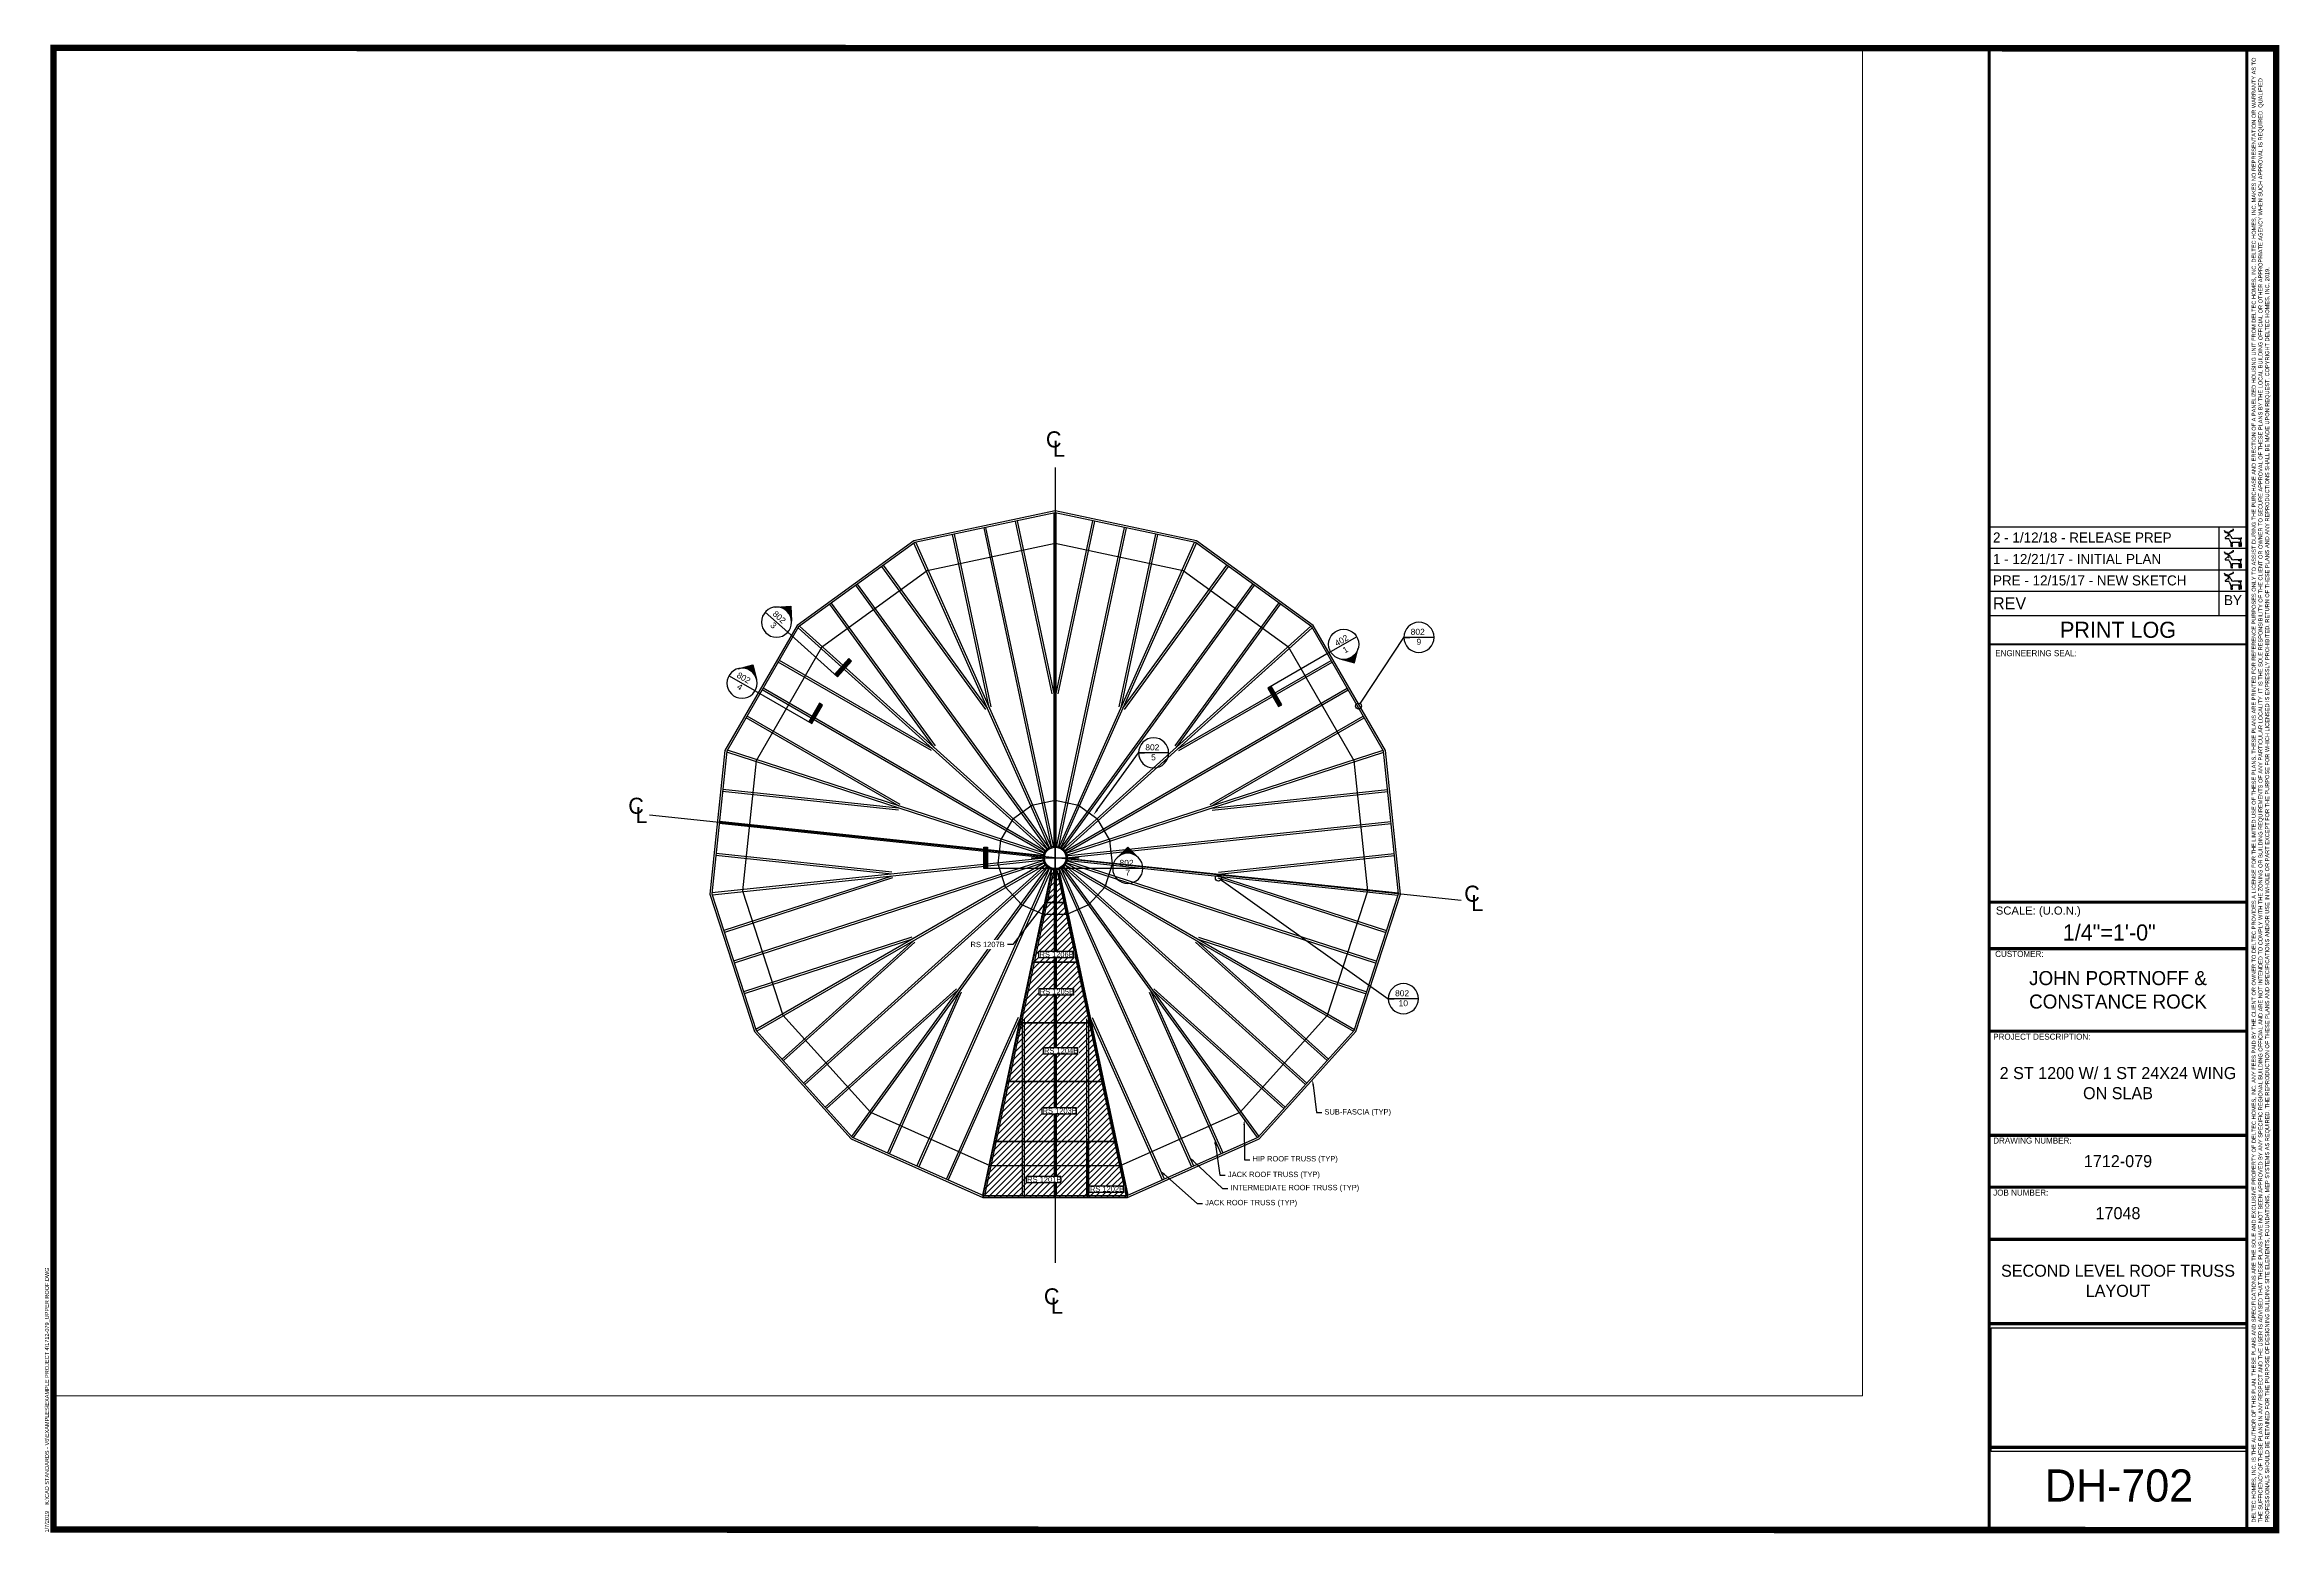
# Paper-space layout 'DH-702' of a CAD drawing. Header units: inches. Extents: x -0.2 to 34.5, y -0.1 to 23.
# The model-space entities are those that its viewports show. They can reach past a viewport. Long polylines and large blocks are cut down to what shows.
import ezdxf
from ezdxf import colors
from ezdxf.entities.mleader import LeaderData, LeaderLine
from ezdxf.enums import TextEntityAlignment as Align
from ezdxf.math import Vec2, Vec3

# ---------------------------------------------------------------- set-up
doc = ezdxf.new("R2010")
doc.units = ezdxf.units.IN
doc.header["$LTSCALE"] = 10
doc.header["$MEASUREMENT"] = 0
doc.header["$PDMODE"] = 34
doc.header["$PDSIZE"] = 18
doc.linetypes.add('CENTER', pattern=[2, 1.25, -0.25, 0.25, -0.25])
doc.linetypes.add('HIDDEN', pattern=[0.375, 0.25, -0.125])
doc.layers.get('0').update_dxf_attribs({"linetype": 'CONTINUOUS'})
for name, color, linetype in [('A-BLUE', 5, 'CONTINUOUS'), ('A-TXT', 222, 'CONTINUOUS'), ('R-CENTER', 5, 'CENTER'), ('R-PERIM', 1, 'CONTINUOUS'), ('R-RF-HIP', 4, 'CONTINUOUS'), ('R-RF-INT', 212, 'CONTINUOUS'), ('R-RF-JACK', 1, 'CONTINUOUS'), ('S-ROOF', 45, 'CONTINUOUS')]:
    doc.layers.add(name, color=color, linetype=linetype)
doc.layers.add('VIEWPORT', color=14, linetype='CONTINUOUS', plot=False)
doc.styles.add('Roman', font='romans')
doc.styles.add('RomanS', font='arial.ttf')
doc.styles.add('Schedule-Header', font='GOTHIC.TTF')
picture_1 = doc.add_image_def('image1.jpg', size_in_pixel=(1114, 539))

# ---------------------------------------------------------------- blocks, each defined once
blk = doc.blocks.new('*U143')
at = {"const_width": 0.1}
blk.add_lwpolyline([(-0.055, -0.05), (34.492, -0.061), (34.492, 22.975), (-0.055, 22.982)], close=True, dxfattribs=at)
at = {"const_width": 0.0501}
for points in [[(30.032, -0.05), (30.032, 22.982)], [(34.038, -0.05), (34.038, 22.982)], [(34.038, -0.061), (30.032, -0.061), (30.032, 9.701), (34.038, 9.701)], [(34.038, 8.979), (30.032, 8.979)], [(30.032, 7.695), (34.038, 7.695)], [(34.038, 6.078), (30.032, 6.078)], [(30.032, 5.27), (34.038, 5.27)], [(30.032, 4.461), (34.038, 4.461)], [(30.032, 3.15), (34.038, 3.15)], [(30.032, 1.227), (34.038, 1.227)]]:
    blk.add_lwpolyline(points, dxfattribs=at)
at = {"layer": 'VIEWPORT', "const_width": 0.025}
blk.add_lwpolyline([(30.283, 7.684), (33.787, 7.684)], dxfattribs=at)
at = {"insert": (34.114, 0.057), "char_height": 0.0625, "width": 22.75, "attachment_point": 1, "rotation": 90, "style": 'RomanS'}
blk.add_mtext('DELTEC HOMES, INC. IS THE AUTHOR OF THIS PLAN. THESE PLANS AND SPECIFICATIONS ARE THE SOLE AND EXCLUSIVE PROPERTY OF DELTEC HOMES, INC. ANY FEES PAID BY THE CLIENT OR OWNER TO DELTEC PROVIDES A LICENSE FOR THE LIMITED USE OF THESE PLANS. THESE PLANS ARE PRINTED FOR REFERENCE PURPOSES ONLY TO ASSIST DURING THE PURCHASE AND ERECTION OF A PANELIZED HOUSING UNIT FROM DELTEC HOMES, INC. DELTEC HOMES, INC. MAKES NO REPRESENTATION OR WARRANTY AS TO THE SUFFICIENCY OF THESE PLANS IN ANY RESPECT AND THE USER IS ADVISED THAT THESE PLANS HAVE NOT BEEN APPROVED BY ANY SPECIFIC REGIONAL BUILDING OFFICIAL AND ARE NOT INTENDED TO COMPLY WITH THE ZONING OR BUILDING REQUIREMENTS OF ANY PARTICULAR LOCALITY. IT IS THE SOLE RESPONSIBILITY OF THE CLIENT OR OWNER TO SECURE APPROVAL OF THESE PLANS BY THE LOCAL BUILDING OFFICIAL OR OTHER APPROPRIATE AGENCY WHEN SUCH APPROVAL IS REQUIRED. QUALIFIED PROFESSIONALS SHOULD BE RETAINED FOR THE PURPOSE OF DESIGNING BUILDING SITE ELEMENTS, FOUNDATIONS, MEP SYSTEMS AS REQUIRED. THE REPRODUCTION OF THESE PLANS AND SPECIFICATIONS AND/OR USE IN WHOLE OR PART EXCEPT FOR THE PURPOSE FOR WHICH LICENSED IS EXPRESSLY PROHIBITED. RETURN OF THESE PLANS AND ANY REPRODUCTIONS SHALL BE MADE UPON REQUEST. COPYRIGHT DELTEC HOMES, INC. 2019.', dxfattribs=at)
for s, insert, char_height, width, attachment_point, style in [('SCALE: (U.O.N.) \\P{\\H1.5x;^I}', (30.136, 9.633), 0.125, 2.84811, 1, 'RomanS'), ('JOHN PORTNOFF & CONSTANCE ROCK', (32.035, 8.337), 0.21875, 4.00549, 5, 'Schedule-Header'), ('2 ST 1200 W/ 1 ST 24X24 WING ON SLAB', (32.035, 6.887), 0.1875, 4.00549, 5, 'Schedule-Header'), ('1712-079', (32.035, 5.674), 0.1875, 4.00549, 5, 'Schedule-Header'), ('17048', (32.035, 4.865), 0.1875, 4.00549, 5, 'Schedule-Header'), ('SECOND LEVEL ROOF TRUSS LAYOUT', (32.035, 3.814), 0.1875, 4.00549, 5, 'Schedule-Header'), ('DH-702', (32.051, 0.629), 0.5, 4.0371, 5, 'Schedule-Header')]:
    blk.add_mtext(s, dxfattribs=dict(insert=insert, char_height=char_height, width=width, attachment_point=attachment_point, style=style))
at = {"layer": 'VIEWPORT', "color": 0, "style": 'Roman', "flags": 8}
blk.add_attdef('FNAME', (-0.148, 5.972), '', height=0.15, rotation=90, dxfattribs=at)
blk = doc.blocks.new('tyler2')
for p, q in [((-0.121, 0.094), (-0.127, 0.112)), ((-0.127, 0.112), (-0.123, 0.092)), ((-0.123, 0.092), (-0.084, 0.08)), ((-0.116, 0.092), (-0.121, 0.094)), ((-0.081, 0.061), (-0.12, 0.026)), ((-0.12, 0.026), (-0.118, 0.02)), ((-0.118, 0.021), (-0.113, 0.022)), ((-0.118, 0.02), (-0.076, 0.02)), ((-0.111, 0.092), (-0.117, 0.1)), ((-0.117, 0.1), (-0.116, 0.092)), ((-0.117, 0.026), (-0.116, 0.027)), ((-0.103, 0.088), (-0.111, 0.092)), ((-0.099, 0.097), (-0.103, 0.088)), ((-0.098, 0.089), (-0.099, 0.097)), ((-0.081, 0.081), (-0.098, 0.089)), ((-0.085, 0.063), (-0.086, 0.057)), ((-0.084, 0.08), (-0.082, 0.06)), ((-0.084, 0.063), (-0.082, 0.06)), ((-0.059, 0.101), (-0.082, 0.09)), ((-0.082, 0.09), (-0.079, 0.062)), ((-0.08, 0.061), (-0.081, 0.081)), ((-0.079, 0.062), (-0.081, 0.061)), ((-0.078, 0.09), (-0.025, 0.112)), ((-0.075, 0.063), (-0.078, 0.09)), ((-0.073, 0.007), (-0.076, 0.02)), ((-0.07, 0.073), (-0.075, 0.063)), ((-0.073, 0.007), (-0.052, -0.027)), ((-0.054, 0.043), (-0.068, 0.074)), ((-0.057, 0.102), (-0.062, 0.106)), ((-0.062, 0.106), (-0.059, 0.101)), ((-0.045, 0.106), (-0.057, 0.102)), ((-0.054, 0.043), (-0.043, 0.024)), ((-0.042, 0.107), (-0.048, 0.115)), ((-0.048, 0.115), (-0.042, 0.107)), ((-0.048, 0.115), (-0.045, 0.106)), ((-0.043, 0.024), (-0.02, 0.019)), ((-0.028, 0.113), (-0.042, 0.107)), ((-0.026, 0.13), (-0.028, 0.113)), ((-0.025, 0.112), (-0.026, 0.13)), ((0.052, 0.02), (-0.02, 0.019)), ((0.069, 0.026), (0.052, 0.02)), ((0.069, 0.026), (0.057, 0.014)), ((0.057, 0.014), (0.061, 0.012)), ((0.061, 0.012), (0.069, 0.02)), ((0.061, -0.022), (0.061, 0.012)), ((0.069, 0.02), (0.069, 0.026)), ((-0.053, -0.026), (-0.053, -0.071)), ((-0.053, -0.071), (-0.046, -0.071)), ((-0.048, -0.047), (-0.052, -0.027)), ((-0.048, -0.047), (-0.041, -0.069)), ((-0.046, -0.071), (-0.046, -0.054)), ((-0.041, -0.069), (-0.041, -0.073)), ((-0.041, -0.073), (-0.033, -0.073)), ((-0.037, -0.024), (-0.039, -0.049)), ((-0.033, -0.067), (-0.039, -0.049)), ((-0.037, -0.024), (0.046, -0.024)), ((-0.033, -0.073), (-0.033, -0.067)), ((0.041, -0.024), (0.041, -0.071)), ((0.041, -0.071), (0.049, -0.071)), ((0.057, -0.042), (0.045, -0.022)), ((0.049, -0.071), (0.05, -0.031)), ((0.057, -0.073), (0.057, -0.042)), ((0.066, -0.073), (0.057, -0.073)), ((0.061, -0.022), (0.066, -0.036)), ((0.066, -0.036), (0.066, -0.073))]:
    blk.add_line(p, q)
for centre, radius in [((-0.078, 0.046), 0.00176), ((0.041, 0.011), 0.00196), ((0.045, 0.016), 0.00196), ((0.047, 0.011), 0.0025)]:
    blk.add_circle(centre, radius)
for centre, radius, start, end in [((-0.084, 0.062), 0.000825, 47.5486, 147.4455), ((-0.069, 0.073), 0.00132, 36.3436, 159.0882)]:
    blk.add_arc(centre, radius, start, end)
blk = doc.blocks.new('TH')
blk.add_blockref('tyler2', (833.69, 208.814))
blk = doc.blocks.new('*T144')
at = {"color": 0, "linetype": 'ByBlock', "lineweight": -2, "transparency": 16777216}
for p, q in [((0, 1.828), (4.005, 1.828)), ((0, 0), (0, 1.828)), ((3.574, 0.453), (3.574, 1.828)), ((4.005, 0), (4.005, 1.828)), ((0, 1.495), (4.005, 1.495)), ((0, 1.162), (4.005, 1.162)), ((0, 0.828), (4.005, 0.828)), ((0, 0.453), (4.005, 0.453)), ((0, 0), (4.005, 0))]:
    blk.add_line(p, q, dxfattribs=at)
at = {"color": 0, "transparency": 16777216, "xscale": 1.336888732221923, "yscale": 1.336888732221923, "zscale": 1.336888732221923}
for p in [(-1110.722, -277.538, 0), (-1110.722, -277.871, 0), (-1110.722, -278.204, 0)]:
    blk.add_blockref('TH', p, dxfattribs=at)
at = {"color": 0, "transparency": 16777216, "style": 'Schedule-Header'}
for s, insert, char_height, width, attachment_point in [('2 - 1/12/18 - RELEASE PREP ', (0.06, 1.662), 0.15625, 3.45449, 4), ('1 - 12/21/17 - INITIAL PLAN', (0.06, 1.328), 0.15625, 3.45449, 4), ('PRE - 12/15/17 - NEW SKETCH', (0.06, 0.995), 0.15625, 3.45449, 4), ('REV', (0.06, 0.641), 0.1875, 3.45449, 4), ('BY', (3.79, 0.768), 0.1562, 0.311, 2), ('PRINT LOG', (2.003, 0.227), 0.25, 3.88049, 5)]:
    blk.add_mtext(s, dxfattribs=dict(at, insert=insert, char_height=char_height, width=width, attachment_point=attachment_point))
blk = doc.blocks.new('*U149')
h = blk.add_hatch(color=256)
h.dxf.hatch_style = 1
h.paths.add_polyline_path([(-4.364, 0), (-4.477, 0), (-4.477, -0.663), (-4.364, -0.663)])
h = blk.add_hatch(color=256)
h.dxf.hatch_style = 1
h.paths.add_polyline_path([(0.331, -0.331, -0.414214), (-0.331, -0.331), (0, -0.663)])
blk.add_line((0.469, 0), (-0.469, 0))
for points in [[(-0.469, 0), (-4.477, 0), (-4.477, -0.663), (-4.364, -0.663), (-4.364, 0)], [(-0.331, -0.331), (0, -0.663), (0.331, -0.331)]]:
    blk.add_lwpolyline(points)
blk.add_circle((0, 0), 0.469)
at = {"style": 'RomanS', "flags": 4}
for tag, p in [('SHEET', (-0.002, 0.046)), ('VIEW', (-0.038, -0.265))]:
    blk.add_attdef(tag, text='', height=0.188, dxfattribs=at).set_placement(p, align=Align.CENTER)
blk = doc.blocks.new('*U155')
h = blk.add_hatch(color=256)
h.dxf.hatch_style = 1
h.paths.add_polyline_path([(2.396, 0), (2.509, 0), (2.509, -0.663), (2.396, -0.663)])
h = blk.add_hatch(color=256)
h.dxf.hatch_style = 1
h.paths.add_polyline_path([(0.331, -0.331, -0.414214), (-0.331, -0.331), (0, -0.663)])
blk.add_line((0.469, 0), (-0.469, 0))
for points in [[(0.469, 0), (2.509, 0), (2.509, -0.663), (2.396, -0.663), (2.396, 0)], [(-0.331, -0.331), (0, -0.663), (0.331, -0.331)]]:
    blk.add_lwpolyline(points)
blk.add_circle((0, 0), 0.469)
at = {"style": 'RomanS', "flags": 4}
for tag, p in [('SHEET', (-0.002, 0.046)), ('VIEW', (-0.038, -0.265))]:
    blk.add_attdef(tag, text='', height=0.188, dxfattribs=at).set_placement(p, align=Align.CENTER)
blk = doc.blocks.new('*U151')
blk.add_line((0.469, 0), (-0.469, 0))
blk.add_circle((0, 0), 0.469)
at = {"style": 'RomanS', "flags": 4}
for tag, p in [('SHEET', (-0.002, 0.046)), ('VIEW', (-0.038, -0.265))]:
    blk.add_attdef(tag, text='', height=0.188, dxfattribs=at).set_placement(p, align=Align.CENTER)
blk = doc.blocks.new('*U156')
h = blk.add_hatch(color=256)
h.dxf.hatch_style = 1
h.paths.add_polyline_path([(2.432, 0), (2.546, 0), (2.546, -0.663), (2.432, -0.663)])
h = blk.add_hatch(color=256)
h.dxf.hatch_style = 1
h.paths.add_polyline_path([(0.331, -0.331, -0.414214), (-0.331, -0.331), (0, -0.663)])
blk.add_line((0.469, 0), (-0.469, 0))
for points in [[(0.469, 0), (2.546, 0), (2.546, -0.663), (2.432, -0.663), (2.432, 0)], [(-0.331, -0.331), (0, -0.663), (0.331, -0.331)]]:
    blk.add_lwpolyline(points)
blk.add_circle((0, 0), 0.469)
at = {"style": 'RomanS', "flags": 4}
for tag, p in [('SHEET', (-0.002, 0.046)), ('VIEW', (-0.038, -0.265))]:
    blk.add_attdef(tag, text='', height=0.188, dxfattribs=at).set_placement(p, align=Align.CENTER)
blk = doc.blocks.new('_DotBlank')
at = {"color": 0, "linetype": 'ByBlock', "lineweight": -2}
blk.add_line((-0.5, 0), (-1, 0), dxfattribs=at)
blk.add_circle((0, 0), 0.5, dxfattribs=at)
blk = doc.blocks.new('*U158')
h = blk.add_hatch(color=256)
h.dxf.hatch_style = 1
h.paths.add_polyline_path([(-2.608, 0), (-2.722, 0), (-2.722, -0.663), (-2.608, -0.663)])
h = blk.add_hatch(color=256)
h.dxf.hatch_style = 1
h.paths.add_polyline_path([(0.331, -0.331, -0.414214), (-0.331, -0.331), (0, -0.663)])
blk.add_line((0.469, 0), (-0.469, 0))
for points in [[(-0.469, 0), (-2.722, 0), (-2.722, -0.663), (-2.608, -0.663), (-2.608, 0)], [(-0.331, -0.331), (0, -0.663), (0.331, -0.331)]]:
    blk.add_lwpolyline(points)
blk.add_circle((0, 0), 0.469)
at = {"style": 'RomanS', "flags": 4}
for tag, p in [('SHEET', (-0.002, 0.046)), ('VIEW', (-0.038, -0.265))]:
    blk.add_attdef(tag, text='', height=0.188, dxfattribs=at).set_placement(p, align=Align.CENTER)
blk = doc.blocks.new('CENTERLINENOTE')
at = {"color": 5, "style": 'Schedule-Header'}
for s, p in [('C', (-8.4, -1.6)), ('L', (-3.1, -8.5))]:
    blk.add_text(s, height=12, dxfattribs=at).set_placement(p)
blk = doc.blocks.new('1200 2-0 ROOF SHEATHING')
at = {"layer": 'A-BLUE'}
h = blk.add_hatch(dxfattribs=at)
h.set_pattern_fill('ANSI31', color=256, scale=25)
h.paths.add_polyline_path([(24, -211.6), (-45, -211.6), (-53.9, -253.5), (24, -253.5)])
h.paths.add_polyline_path([(4.1, -237.6), (4.1, -242.6), (-21.4, -242.6), (-21.4, -237.6)], flags=0)
h.paths.add_polyline_path([(45, -211.6), (24, -211.6), (24, -253.5), (53.9, -253.5)])
h.paths.add_polyline_path([(50.9, -244.7), (50.9, -249.7), (25.4, -249.7), (25.4, -244.7)], flags=0)
h.paths.add_polyline_path([(35.5, -166.9), (-35.5, -166.9), (-45, -211.6), (24, -211.6), (45, -211.6)])
h.paths.add_polyline_path([(15.7, -191.3), (-9.8, -191.3), (-9.8, -186.3), (15.7, -186.3)], flags=16)
h.paths.add_polyline_path([(26.2, -123.1), (-26.2, -123.1), (-35.5, -166.9), (35.5, -166.9)])
h.paths.add_polyline_path([(-8.8, -146.4), (-8.8, -141.5), (16.7, -141.5), (16.7, -146.4)], flags=16)
h.paths.add_polyline_path([(16.6, -77.9), (-16.6, -77.9), (-26.2, -123.1), (26.2, -123.1)])
h.paths.add_polyline_path([(-12, -102.4), (-12, -97.4), (13.6, -97.4), (13.6, -102.4)], flags=16)
h.paths.add_polyline_path([(7.1, -33.3), (-7.1, -33.3), (-16.6, -77.9), (16.6, -77.9)])
h.paths.add_polyline_path([(13.3, -69.5), (13.3, -74.5), (-12.2, -74.5), (-12.2, -69.5)], flags=16)
h.paths.add_polyline_path([(2.4, -11.3), (-2.4, -11.3), (-7.1, -33.3), (7.1, -33.3)])
h.paths.add_polyline_path([(-21.4, -242.6), (4.1, -242.6), (4.1, -237.6), (-21.4, -237.6)], flags=16)
h.paths.add_polyline_path([(25.4, -249.7), (50.9, -249.7), (50.9, -244.7), (25.4, -244.7)], flags=16)
h.paths.add_polyline_path([(-9.8, -191.3), (15.7, -191.3), (15.7, -186.3), (-9.8, -186.3)], flags=16)
h.paths.add_polyline_path([(-8.8, -146.4), (16.7, -146.4), (16.7, -141.5), (-8.8, -141.5)], flags=16)
h.paths.add_polyline_path([(-12, -102.4), (13.6, -102.4), (13.6, -97.4), (-12, -97.4)], flags=16)
h.paths.add_polyline_path([(-12.2, -74.5), (13.3, -74.5), (13.3, -69.5), (-12.2, -69.5)], flags=16)
at = {"layer": 'S-ROOF'}
for points in [[(-2.4, -11.3), (2.4, -11.3), (7.1, -33.3), (-7.1, -33.3)], [(-16.6, -77.9), (-7.1, -33.3), (7.1, -33.3), (16.6, -77.9)], [(-26.2, -123.1), (-16.6, -77.9), (16.6, -77.9), (26.2, -123.1)], [(-35.5, -166.9), (-26.2, -123.1), (26.2, -123.1), (35.5, -166.9)], [(-45, -211.6), (-35.5, -166.9), (35.5, -166.9), (45, -211.6)], [(-53.9, -253.5), (-45, -211.6), (24, -211.6), (24, -253.5)], [(24, -253.5), (24, -211.6), (45, -211.6), (53.9, -253.5)]]:
    blk.add_lwpolyline(points, close=True, dxfattribs=at)
at = {"layer": 'A-TXT', "char_height": 4, "attachment_point": 1, "style": 'RomanS', "bg_fill": 3, "box_fill_scale": 1.125, "bg_fill_color": 256, "bg_fill_transparency": 0}
for s, insert in [('RS 1206B', (-11.7, -70)), ('RS 1205B', (-11.5, -97.8)), ('RS 1204B', (-8.3, -141.9)), ('RS 1203B', (-9.4, -186.7)), ('RS 1201B', (-20.9, -238)), ('RS 1202B', (25.9, -245.1))]:
    blk.add_mtext(s, dxfattribs=dict(at, insert=insert))
at = {"layer": 'A-TXT'}
for points in [[(-12.2, -69.5), (13.3, -69.5), (13.3, -74.5), (-12.2, -74.5)], [(-12, -97.4), (13.6, -97.4), (13.6, -102.4), (-12, -102.4)], [(-8.8, -141.5), (16.7, -141.5), (16.7, -146.4), (-8.8, -146.4)], [(-9.8, -186.3), (15.7, -186.3), (15.7, -191.3), (-9.8, -191.3)], [(-21.4, -237.6), (4.1, -237.6), (4.1, -242.6), (-21.4, -242.6)], [(25.4, -244.7), (50.9, -244.7), (50.9, -249.7), (25.4, -249.7)]]:
    blk.add_lwpolyline(points, close=True, dxfattribs=at)

msp = doc.modelspace()

# ---------------------------------------------------------------- linework, layer by layer
at = {"layer": 'A-BLUE', "linetype": 'HIDDEN'}
msp.add_lwpolyline([(-53.6, -252), (53.6, -252)], dxfattribs=at)
at = {"layer": 'R-CENTER'}
for p, q in [((0, 291.2), (0, -302.2)), ((302.8, -31.8), (-302.8, 31.8))]:
    msp.add_line(p, q, dxfattribs=at)
at = {"layer": 'R-CENTER', "color": 5}
msp.add_point((0, 0), dxfattribs=at)
at = {"layer": 'R-PERIM', "extrusion": (0.046733, 0.444765, 0.894427)}
for p, q in [((-139.9, 182.1), (-140, 181.9)), ((-174.7, -148.9), (-174.7, -149))]:
    msp.add_line(p, q, dxfattribs=at)
at = {"layer": 'R-PERIM'}
msp.add_lwpolyline([(137.9, -189.8), (203.2, -117.3), (233.3, -24.5), (223.1, 72.5), (174.3, 157), (95.4, 214.3), (0, 234.6), (-95.4, 214.3), (-174.3, 157), (-223.1, 72.5), (-233.3, -24.5), (-203.2, -117.3), (-137.9, -189.8), (-48.8, -229.5), (48.8, -229.5)], close=True, dxfattribs=at)
at = {"layer": 'R-RF-HIP'}
for p, q in [((-0.7, 8), (-0.7, 257.4)), ((0.8, 8), (0.8, 257.4)), ((-3.9, 7), (-105.4, 234.9)), ((-2.6, 7.6), (-104, 235.5)), ((2.6, 7.6), (104, 235.5)), ((3.9, 7), (105.4, 234.9)), ((-6.4, 4.8), (-191.8, 171.7)), ((-5.4, 5.9), (-190.8, 172.8)), ((5.4, 5.9), (190.8, 172.8)), ((6.4, 4.8), (191.8, 171.7)), ((-7.8, 1.7), (-245.1, 78.8)), ((-7.3, 3.2), (-244.6, 80.3)), ((7.3, 3.2), (244.6, 80.3)), ((7.8, 1.7), (245.1, 78.8)), ((-8, -0.1), (-256.1, -26.2)), ((-7.8, -1.6), (-256, -27.7)), ((-7.3, -3.3), (-223.3, -128.1)), ((-6.5, -4.6), (-222.6, -129.4)), ((-5.3, -6), (-151.9, -207.8)), ((-4.1, -6.9), (-150.7, -208.7)), ((-2.4, -7.6), (-54.3, -251.7)), ((-0.9, -7.9), (-1.6, -11.3)), ((0.9, -7.9), (1.6, -11.3)), ((2.4, -7.6), (54.3, -251.7)), ((4.1, -6.9), (150.7, -208.7)), ((5.3, -6), (151.9, -207.8)), ((6.5, -4.6), (222.6, -129.4)), ((7.3, -3.3), (223.3, -128.1)), ((7.8, -1.6), (256, -27.7)), ((8, -0.1), (256.1, -26.2))]:
    msp.add_line(p, q, dxfattribs=at)
at = {"layer": 'R-RF-HIP', "color": 5, "linetype": 'HIDDEN'}
for p, q in [((-1.6, -11.3), (-52.8, -252)), ((1.6, -11.3), (52.8, -252))]:
    msp.add_line(p, q, dxfattribs=at)
at = {"layer": 'R-RF-HIP'}
msp.add_lwpolyline([(53.9, -253.5), (152.3, -209.6), (224.4, -129.6), (257.7, -27.1), (246.4, 80.1), (192.6, 173.4), (105.4, 236.7), (0, 259.1), (-105.4, 236.7), (-192.6, 173.4), (-246.4, 80.1), (-257.7, -27.1), (-224.4, -129.6), (-152.3, -209.6), (-53.9, -253.5)], close=True, dxfattribs=at)
msp.add_lwpolyline([(53.6, -252), (151.4, -208.4), (223.1, -128.8), (256.2, -26.9), (245, 79.6), (191.4, 172.4), (104.8, 235.3), (0, 257.6), (-104.8, 235.3), (-191.4, 172.4), (-245, 79.6), (-256.2, -26.9), (-223.1, -128.8), (-151.4, -208.4), (-53.6, -252)], dxfattribs=at)
msp.add_circle((0, 0), 8, dxfattribs=at)
at = {"layer": 'R-RF-INT'}
for p, q in [((-2.4, 7.6), (-53.1, 246.3)), ((-0.9, 7.9), (-51.7, 246.6)), ((0.9, 7.9), (51.7, 246.6)), ((2.4, 7.6), (53.1, 246.3)), ((-5.3, 6), (-148.7, 203.4)), ((-4.1, 6.9), (-147.5, 204.3)), ((4.1, 6.9), (147.5, 204.3)), ((5.3, 6), (148.7, 203.4)), ((-7.3, 3.3), (-218.6, 125.3)), ((-6.5, 4.6), (-217.8, 126.6)), ((6.5, 4.6), (217.8, 126.6)), ((7.3, 3.3), (218.6, 125.3)), ((-8, 0.1), (-250.7, 25.6)), ((-7.8, 1.6), (-250.5, 27.1)), ((7.8, 1.6), (250.5, 27.1)), ((8, 0.1), (250.7, 25.6)), ((-7.8, -1.7), (-239.9, -77.1)), ((-7.3, -3.2), (-239.4, -78.6)), ((-6.4, -4.8), (-187.8, -168)), ((-5.4, -5.9), (-186.7, -169.2)), ((-3.9, -7), (-103.2, -229.9)), ((-2.6, -7.6), (-101.8, -230.5)), ((-0.7, -8), (-0.7, -11.3)), ((0.8, -8), (0.8, -11.3)), ((2.6, -7.6), (101.8, -230.5)), ((3.9, -7), (103.2, -229.9)), ((5.4, -5.9), (186.7, -169.2)), ((6.4, -4.8), (187.8, -168)), ((7.3, -3.2), (239.4, -78.6)), ((7.8, -1.7), (239.9, -77.1))]:
    msp.add_line(p, q, dxfattribs=at)
at = {"layer": 'R-RF-INT', "color": 5, "linetype": 'HIDDEN'}
for p, q in [((-0.7, -11.3), (-0.7, -252)), ((0.8, -11.3), (0.8, -252))]:
    msp.add_line(p, q, dxfattribs=at)
at = {"layer": 'R-RF-JACK'}
for p, q in [((-2.2, 122.3), (-29.6, 251.3)), ((-0.7, 122.6), (-28.2, 251.6)), ((0.8, 122.6), (28.2, 251.6)), ((2.2, 122.3), (29.6, 251.3)), ((-49.2, 112.3), (-76.6, 241.3)), ((-47.7, 112.6), (-75.1, 241.6)), ((47.7, 112.6), (75.1, 241.6)), ((49.2, 112.3), (76.6, 241.3)), ((-51.8, 110.8), (-129.3, 217.5)), ((-50.5, 111.7), (-128.1, 218.4)), ((50.5, 111.7), (128.1, 218.4)), ((51.8, 110.8), (129.3, 217.5)), ((-90.6, 82.6), (-168.1, 189.3)), ((-89.4, 83.5), (-166.9, 190.2)), ((89.4, 83.5), (166.9, 190.2)), ((90.6, 82.6), (168.1, 189.3)), ((-92.3, 80.2), (-206.6, 146.1)), ((-91.6, 81.5), (-205.8, 147.4)), ((91.6, 81.5), (205.8, 147.4)), ((92.3, 80.2), (206.6, 146.1)), ((-116.3, 38.6), (-230.6, 104.6)), ((-115.6, 39.9), (-229.8, 105.8)), ((115.6, 39.9), (229.8, 105.8)), ((116.3, 38.6), (230.6, 104.6)), ((-116.8, 37.2), (-248, 51)), ((116.8, 37.2), (248, 51)), ((-117, 35.7), (-248.2, 49.5)), ((117, 35.7), (248.2, 49.5)), ((-122, -12.1), (-253.2, 1.7)), ((-121.8, -10.6), (-253, 3.2)), ((121.8, -10.6), (253, 3.2)), ((122, -12.1), (253.2, 1.7)), ((-121.8, -13.6), (-247.3, -54.3)), ((-121.4, -15), (-246.8, -55.8)), ((121.4, -15), (246.8, -55.8)), ((121.8, -13.6), (247.3, -54.3)), ((-107, -59.2), (-232.5, -100)), ((-106.5, -60.6), (-232, -101.4)), ((-105.8, -61.9), (-203.8, -150.2)), ((-104.8, -63), (-202.8, -151.3)), ((104.8, -63), (202.8, -151.3)), ((105.8, -61.9), (203.8, -150.2)), ((106.5, -60.6), (232, -101.4)), ((107, -59.2), (232.5, -100)), ((-73.7, -97.6), (-171.7, -185.9)), ((-72.7, -98.7), (-170.7, -187)), ((-71.4, -99.6), (-125.1, -220.1)), ((71.4, -99.6), (125.1, -220.1)), ((72.7, -98.7), (170.7, -187)), ((73.7, -97.6), (171.7, -185.9)), ((-70.1, -100.2), (-123.7, -220.7)), ((70.1, -100.2), (123.7, -220.7)), ((-27.6, -119.1), (-81.2, -239.6)), ((-26.2, -119.7), (-79.9, -240.3)), ((26.2, -119.7), (79.9, -240.3)), ((27.6, -119.1), (81.2, -239.6))]:
    msp.add_line(p, q, dxfattribs=at)
at = {"layer": 'R-RF-JACK', "color": 5, "linetype": 'HIDDEN'}
for p, q in [((-24.7, -120), (-24.7, -252)), ((-23.2, -120), (-23.2, -252)), ((23.3, -120), (23.3, -252)), ((24.8, -120), (24.8, -252))]:
    msp.add_line(p, q, dxfattribs=at)

# ---------------------------------------------------------------- block references
at = {"layer": 'R-CENTER'}
for p in [(1.5, 307.9), (-310.1, 34.5), (313.6, -31.1), (0, -331.6)]:
    msp.add_blockref('CENTERLINENOTE', p, dxfattribs=at)

# ---------------------------------------------------------------- leaders
at = {"layer": 'A-TXT'}
ml = msp.add_multileader_mtext('Standard', dxfattribs=at)
ml.set_content('\\A1;SUB-FASCIA (TYP)', color=256, style='RomanS')
ml.set_leader_properties()
ml.build(insert=Vec2(0, 0))
ml.multileader.update_dxf_attribs({"text_right_attachment_type": 3, "dogleg_length": 4})
ctx = ml.context
ctx.base_point, ctx.plane_origin = Vec3(198.9, -190.1), Vec3(188.4, -165.8)
ctx.right_attachment = 3
notes = []
notes.append((ctx, [(0, (1, 1, 0), (194.9, -190.1), (1, 0), 4, [(0, [(192, -165.6)], 0, [])])]))
ctx.mtext.insert, ctx.mtext.flow_direction = Vec3(200.9, -187.5), 5
ml = msp.add_multileader_mtext('Standard', dxfattribs=at)
ml.set_content('\\A1;HIP ROOF TRUSS (TYP)', color=256, style='RomanS')
ml.set_leader_properties()
ml.build(insert=Vec2(0, 0))
ml.multileader.update_dxf_attribs({"text_right_attachment_type": 3, "dogleg_length": 4})
ctx = ml.context
ctx.base_point, ctx.plane_origin = Vec3(145.2, -225.2), Vec3(134.7, -200.9)
ctx.right_attachment = 3
notes.append((ctx, [(0, (1, 1, 0), (141.2, -225.2), (1, 0), 4, [(0, [(141, -195.4)], 0, [])])]))
ctx.mtext.insert, ctx.mtext.flow_direction = Vec3(147.2, -222.5), 5
ml = msp.add_multileader_mtext('Standard', dxfattribs=at)
ml.set_content('JACK ROOF TRUSS (TYP)', color=256, style='RomanS')
ml.set_leader_properties()
ml.build(insert=Vec2(0, 0))
ml.multileader.update_dxf_attribs({"text_right_attachment_type": 3, "dogleg_length": 4})
ctx = ml.context
ctx.base_point, ctx.plane_origin = Vec3(126.9, -236.8), Vec3(117, -214.9)
ctx.right_attachment = 3
notes.append((ctx, [(0, (1, 1, 0), (122.9, -236.8), (1, 0), 4, [(0, [(118.9, -209.8)], 0, [])])]))
ctx.mtext.insert, ctx.mtext.flow_direction = Vec3(128.9, -234.2), 5
ml = msp.add_multileader_mtext('Standard', dxfattribs=at)
ml.set_content('INTERMEDIATE ROOF TRUSS (TYP)', color=256, style='RomanS')
ml.set_leader_properties()
ml.build(insert=Vec2(0, 0))
ml.multileader.update_dxf_attribs({"text_right_attachment_type": 3, "dogleg_length": 4})
ctx = ml.context
ctx.base_point, ctx.plane_origin = Vec3(128.9, -246.7), Vec3(102.4, -230.9)
ctx.right_attachment = 3
notes.append((ctx, [(0, (1, 1, 0), (124.9, -246.7), (1, 0), 4, [(0, [(100.4, -223.6)], 0, [])])]))
ctx.mtext.insert, ctx.mtext.flow_direction = Vec3(130.9, -244), 5
ml = msp.add_multileader_mtext('Standard', dxfattribs=at)
ml.set_content('JACK ROOF TRUSS (TYP)', color=256, style='RomanS')
ml.set_leader_properties()
ml.build(insert=Vec2(0, 0))
ml.multileader.update_dxf_attribs({"text_right_attachment_type": 3, "dogleg_length": 4})
ctx = ml.context
ctx.base_point, ctx.plane_origin = Vec3(109.9, -257.8), Vec3(81.8, -241.6)
ctx.right_attachment = 3
notes.append((ctx, [(0, (1, 1, 0), (105.9, -257.8), (1, 0), 4, [(0, [(78.5, -233.5)], 0, [])])]))
ctx.mtext.insert, ctx.mtext.flow_direction = Vec3(111.9, -255.2), 5
for ctx, leaders in notes:
    for number, flags, end, landing, length, lines in leaders:
        leader = LeaderData()
        leader.index, (leader.has_last_leader_line, leader.has_dogleg_vector, leader.attachment_direction) = number, flags
        leader.last_leader_point, leader.dogleg_vector, leader.dogleg_length = Vec3(end), Vec3(landing), length
        for number, points, colour, breaks in lines:
            line = LeaderLine()
            line.index, line.vertices, line.color, line.breaks = number, Vec3.list(points), colors.encode_raw_color(colour), breaks
            leader.lines.append(line)
        ctx.leaders.append(leader)

# ---------------------------------------------------------------- next in the draw order: block references
msp.add_blockref('1200 2-0 ROOF SHEATHING', (0, 0))

# ---------------------------------------------------------------- next in the draw order: linework, layer by layer
at = {"layer": 'A-BLUE'}
msp.add_lwpolyline([(31.9, 28.7), (17.5, 39.2), (0, 42.9), (-17.5, 39.2), (-31.9, 28.7), (-40.8, 13.3), (-42.7, -4.5), (-37.2, -21.5), (-25.2, -34.7), (-8.9, -42), (8.9, -42), (25.2, -34.7), (37.2, -21.5), (42.7, -4.5), (40.8, 13.3)], close=True, dxfattribs=at)

# ---------------------------------------------------------------- next in the draw order: leaders
at = {"layer": 'A-TXT'}
ml = msp.add_multileader_mtext('Standard', dxfattribs=at)
ml.set_content('RS 1207B', color=256, style='RomanS')
ml.set_leader_properties()
ml.build(insert=Vec2(0, 0))
ml.multileader.update_dxf_attribs({"has_text_frame": 1, "text_right_attachment_type": 3, "dogleg_length": 4})
ctx = ml.context
ctx.base_point, ctx.plane_origin = Vec3(-64.5, -64.6), Vec3(-2.2, -26.9)
ctx.right_attachment, ctx.text_align_type = 3, 2
notes = []
notes.append((ctx, [(0, (1, 1, 0), (-31.7, -64.7), (-1, 0), 4, [(0, [(-2.2, -26.9)], 0, [])])]))
ctx.mtext.insert, ctx.mtext.alignment, ctx.mtext.flow_direction = Vec3(-37.7, -62.6), 3, 5
ctx.mtext.has_bg_fill, ctx.mtext.bg_color, ctx.mtext.bg_scale_factor, ctx.mtext.bg_transparency, ctx.mtext.use_window_bg_color = 1, -1073741824, 1.35, 0, 1
for ctx, leaders in notes:
    for number, flags, end, landing, length, lines in leaders:
        leader = LeaderData()
        leader.index, (leader.has_last_leader_line, leader.has_dogleg_vector, leader.attachment_direction) = number, flags
        leader.last_leader_point, leader.dogleg_vector, leader.dogleg_length = Vec3(end), Vec3(landing), length
        for number, points, colour, breaks in lines:
            line = LeaderLine()
            line.index, line.vertices, line.color, line.breaks = number, Vec3.list(points), colors.encode_raw_color(colour), breaks
            leader.lines.append(line)
        ctx.leaders.append(leader)

psp = doc.layouts.new('DH-702')

# ---------------------------------------------------------------- linework, layer by layer
at = {"const_width": 0.0312}
psp.add_lwpolyline([(30.032, 13.707), (34.038, 13.707)], dxfattribs=at)

# ---------------------------------------------------------------- block references
for name, p in [('*U143', (0, 0)), ('*T144', (30.032, 13.707))]:
    psp.add_blockref(name, p)
ref = psp.add_blockref('*U156', (11.183, 14.055), dxfattribs=dict(xscale=-0.4999999999999994, yscale=0.4999999999999998, zscale=0.4999999999999997, rotation=138.0000000000001))
ref.add_attrib('SHEET', '3', dxfattribs={"height": 0.0937, "rotation": 318, "style": 'RomanS'}).set_placement((11.105, 13.97), align=Align.CENTER)
ref.add_attrib('VIEW', '802', dxfattribs={"height": 0.0937, "rotation": 318, "style": 'RomanS'}).set_placement((11.195, 14.097), align=Align.CENTER)
ref = psp.add_blockref('*U158', (19.999, 13.71), dxfattribs=dict(xscale=0.5, yscale=0.5, zscale=0.5, rotation=30.0000846026367))
ref.add_attrib('SHEET', '402', dxfattribs={"height": 0.0938, "rotation": 30.0001, "style": 'RomanS'}).set_placement((19.987, 13.73), align=Align.CENTER)
ref.add_attrib('VIEW', '1', dxfattribs={"height": 0.0938, "rotation": 30.0001, "style": 'RomanS'}).set_placement((20.049, 13.585), align=Align.CENTER)
ref = psp.add_blockref('*U151', (21.169, 13.818), dxfattribs=dict(xscale=-0.4999999999999994, yscale=0.4999999999999998, zscale=0.4999999999999997, rotation=180))
ref.add_attrib('SHEET', '9', dxfattribs={"height": 0.0937, "style": 'RomanS'}).set_placement((21.168, 13.703), align=Align.CENTER)
ref.add_attrib('VIEW', '802', dxfattribs={"height": 0.0937, "style": 'RomanS'}).set_placement((21.15, 13.857), align=Align.CENTER)
ref = psp.add_blockref('*U155', (10.647, 13.105), dxfattribs=dict(xscale=-0.4999999999999994, yscale=0.4999999999999998, zscale=0.4999999999999997, rotation=150))
ref.add_attrib('SHEET', '4', dxfattribs={"height": 0.0937, "rotation": 330, "style": 'RomanS'}).set_placement((10.589, 13.006), align=Align.CENTER)
ref.add_attrib('VIEW', '802', dxfattribs={"height": 0.0937, "rotation": 330, "style": 'RomanS'}).set_placement((10.65, 13.148), align=Align.CENTER)
ref = psp.add_blockref('*U151', (17.044, 12.022), dxfattribs=dict(xscale=-0.4999999999999994, yscale=0.4999999999999998, zscale=0.4999999999999997, rotation=180))
ref.add_attrib('SHEET', '5', dxfattribs={"height": 0.0937, "style": 'RomanS'}).set_placement((17.043, 11.907), align=Align.CENTER)
ref.add_attrib('VIEW', '802', dxfattribs={"height": 0.0937, "style": 'RomanS'}).set_placement((17.025, 12.061), align=Align.CENTER)
ref = psp.add_blockref('*U149', (16.643, 10.227), dxfattribs=dict(xscale=-0.4999999999999994, yscale=0.4999999999999998, zscale=0.4999999999999997, rotation=180))
ref.add_attrib('SHEET', '7', dxfattribs={"height": 0.0937, "style": 'RomanS'}).set_placement((16.642, 10.111), align=Align.CENTER)
ref.add_attrib('VIEW', '802', dxfattribs={"height": 0.0937, "style": 'RomanS'}).set_placement((16.624, 10.265), align=Align.CENTER)
ref = psp.add_blockref('*U151', (20.927, 8.2), dxfattribs=dict(xscale=-0.4999999999999994, yscale=0.4999999999999998, zscale=0.4999999999999997, rotation=180))
ref.add_attrib('SHEET', '10', dxfattribs={"height": 0.0937, "style": 'RomanS'}).set_placement((20.926, 8.084), align=Align.CENTER)
ref.add_attrib('VIEW', '802', dxfattribs={"height": 0.0937, "style": 'RomanS'}).set_placement((20.907, 8.238), align=Align.CENTER)

# ---------------------------------------------------------------- texts
at = {"attachment_point": 1, "style": 'Schedule-Header'}
for s, insert, char_height, width in [('ENGINEERING SEAL:', (30.126, 13.619), 0.09375, 1.29667), ('1/4"=1\'-0"', (31.177, 9.355), 0.25, 1.29667), ('CUSTOMER:', (30.126, 8.944), 0.0938, 1.29667), ('PROJECT DESCRIPTION:', (30.095, 7.657), 0.09375, 2.34906), ('DRAWING NUMBER:', (30.095, 6.042), 0.09375, 2.34906), ('JOB NUMBER:', (30.095, 5.233), 0.09375, 2.34906)]:
    psp.add_mtext(s, dxfattribs=dict(at, insert=insert, char_height=char_height, width=width))
at = {"insert": (-0.189, -0.122), "char_height": 0.0625, "width": 4.70609, "attachment_point": 1, "rotation": 90, "style": 'Schedule-Header'}
psp.add_mtext(' 1/7/2019    K:\\\\CAD STANDARDS - V6\\\\EXAMPLES\\\\EXAMPLE PROJECT 4\\\\1712-079_UPPER ROOF.DWG', dxfattribs=at)

# ---------------------------------------------------------------- pictures from other files: only their frames are drawn
image = psp.add_image(picture_1, insert=(30.063, 1.161), size_in_units=(3.975, 1.923), dxfattribs=dict(fade=32))
image.dxf.flags = 11

# ---------------------------------------------------------------- leaders
at = {"layer": 'A-TXT'}
ml = psp.add_multileader_mtext('Standard', dxfattribs=at)
ml.set_content('', color=256, style='RomanS')
ml.set_leader_properties()
ml.set_arrow_properties(name='DOTBLANK')
ml.build(insert=Vec2(0, 0))
ml.multileader.update_dxf_attribs({"text_right_attachment_type": 3, "dogleg_length": 0.0938, "arrow_head_size": 0.0938})
ctx = ml.context
ctx.base_point, ctx.char_height, ctx.arrow_head_size, ctx.plane_origin = Vec3(21.028, 13.818), 0.0938, 0.0938, Vec3(20.23, 12.749)
ctx.right_attachment = 3
notes = []
notes.append((ctx, [(0, (1, 1, 0), (20.934, 13.818), (1, 0), 0.0938, [(0, [(20.23, 12.749)], 0, [])])]))
ctx.mtext.insert, ctx.mtext.flow_direction = Vec3(23.028, 13.865), 5
ml = psp.add_multileader_mtext('Standard', dxfattribs=at)
ml.set_content('', color=256, style='RomanS')
ml.set_leader_properties()
ml.build(insert=Vec2(0, 0))
ml.multileader.update_dxf_attribs({"text_right_attachment_type": 3, "dogleg_length": 0.0938, "arrow_head_size": 0.0938})
ctx = ml.context
ctx.base_point, ctx.char_height, ctx.arrow_head_size, ctx.plane_origin = Vec3(16.903, 12.022), 0.0938, 0.0938, Vec3(16.105, 10.953)
ctx.right_attachment = 3
notes.append((ctx, [(0, (1, 1, 0), (16.809, 12.022), (1, 0), 0.0938, [(0, [(16.113, 11.061)], 0, [])])]))
ctx.mtext.insert, ctx.mtext.flow_direction = Vec3(18.903, 12.069), 5
ml = psp.add_multileader_mtext('Standard', dxfattribs=at)
ml.set_content('', color=256, style='RomanS')
ml.set_leader_properties()
ml.set_arrow_properties(name='DOTBLANK')
ml.build(insert=Vec2(0, 0))
ml.multileader.update_dxf_attribs({"text_right_attachment_type": 3, "dogleg_length": 0.0938, "arrow_head_size": 0.0938})
ctx = ml.context
ctx.base_point, ctx.char_height, ctx.arrow_head_size, ctx.plane_origin = Vec3(20.786, 8.2), 0.0938, 0.0938, Vec3(19.988, 7.13)
ctx.right_attachment = 3
notes.append((ctx, [(0, (1, 1, 0), (20.692, 8.2), (1, 0), 0.0938, [(0, [(18.052, 10.075)], 0, [])])]))
ctx.mtext.insert, ctx.mtext.flow_direction = Vec3(22.786, 8.246), 5
for ctx, leaders in notes:
    for number, flags, end, landing, length, lines in leaders:
        leader = LeaderData()
        leader.index, (leader.has_last_leader_line, leader.has_dogleg_vector, leader.attachment_direction) = number, flags
        leader.last_leader_point, leader.dogleg_vector, leader.dogleg_length = Vec3(end), Vec3(landing), length
        for number, points, colour, breaks in lines:
            line = LeaderLine()
            line.index, line.vertices, line.color, line.breaks = number, Vec3.list(points), colors.encode_raw_color(colour), breaks
            leader.lines.append(line)
        ctx.leaders.append(leader)

# ---------------------------------------------------------------- viewports
at = {"layer": 'VIEWPORT', "view_target_point": (-80.163, 134.262)}
psp.add_viewport(center=(14.003, 12.501), size=(28.117, 20.94995), view_center_point=(7.6, -32.912), view_height=1005.5977, dxfattribs=at)

doc.saveas('drawing.dxf')
